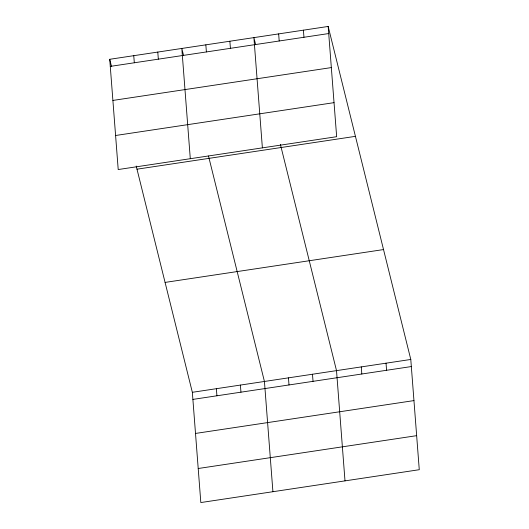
<?xml version="1.0" encoding="UTF-8"?>
<svg xmlns="http://www.w3.org/2000/svg" width="529" height="529" viewBox="0 0 529 529"><rect width="100%" height="100%" fill="white"/><g stroke="black" fill="none" stroke-linecap="round" stroke-linejoin="round"><path stroke-width="0.79" d="M328.172 26.45L336.656 136.694L118.212 169.538L109.728 59.294L328.172 26.45L410.788 359.462L419.272 469.706L200.828 502.55L192.344 392.306L136.211 166.046M110.277 66.389L328.714 33.545M112.895 100.431L331.333 67.586M115.593 135.497L334.037 102.652M136.991 169.187L355.435 136.343M165.081 282.413L383.525 249.569M192.344 392.306L410.788 359.462M192.893 399.402L411.337 366.557M195.512 433.443L413.956 400.592M198.21 468.509L416.654 435.665M255.652 44.681L253.9 37.619L262.384 147.862M280.383 144.371L336.517 370.631L345.001 480.874M183.57 55.519L181.817 48.456L190.295 158.7M208.492 155.995L264.434 381.469L272.918 491.712M109.728 59.294L111.48 66.356M386.031 363.185L386.58 370.28M361.274 366.908L361.823 374.003M303.415 30.173L303.957 37.268M312.487 374.241L313.036 381.336M278.657 33.896L279.2 40.991M288.464 377.851L289.006 384.947M229.87 41.229L230.419 48.324M240.404 385.079L240.953 392.174M205.841 44.846L206.389 51.935M216.374 388.696L216.923 395.785M157.787 52.067L158.33 59.162M133.758 55.684L134.306 62.772"/></g></svg>
